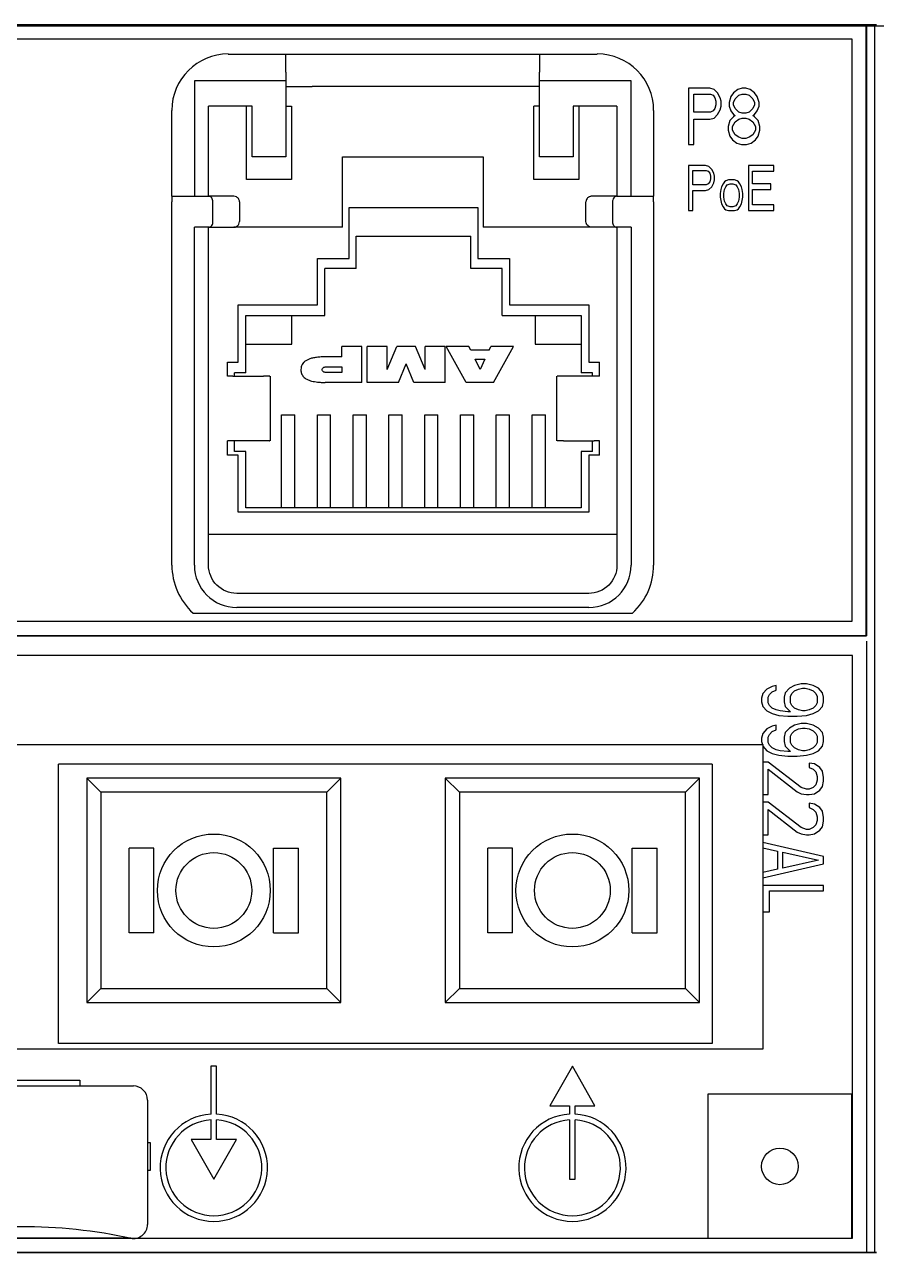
# Model space of a CAD drawing. Header units: millimetres. Extents: x 11355 to 11505, y 8083 to 8171.
# Drawn here: x 11375.146 to 11376.33, y 8103.342 to 8105.05 of the extents above; entities that cross this region are included whole.
import ezdxf

# ---------------------------------------------------------------- set-up
doc = ezdxf.new("R2010")
doc.units = ezdxf.units.MM
for name, color, linetype in [('Elem. Eléctricos - Termomagneticas', 7, 'Continuous'), ('Ordenador de Cables 1U', 7, 'Continuous'), ('SW Siemens Scalance XR324', 7, 'Continuous')]:
    doc.layers.add(name, color=color, linetype=linetype)

# ---------------------------------------------------------------- blocks, each defined once
blk = doc.blocks.new('SW Siemens Scalance XR324')
at = {"layer": 'SW Siemens Scalance XR324'}
for p, q in [((32847.1509, -3475.9849), (32849.5027, -3475.9849)), ((32847.1568, -3475.9849), (32849.5034, -3475.9849)), ((32849.5027, -3476.835), (32849.5027, -3475.9849)), ((32849.5034, -3475.9849), (32849.5034, -3476.8351)), ((32849.5034, -3475.9849), (32849.5152, -3475.9849)), ((32849.5034, -3475.9849), (32849.5172, -3475.9849)), ((32849.5152, -3477.693), (32849.5152, -3475.9849)), ((32849.5152, -3475.9849), (32849.5172, -3475.9849)), ((32847.1706, -3476.0046), (32849.4831, -3476.0046)), ((32849.4831, -3476.0046), (32849.4831, -3476.8153)), ((32848.6158, -3476.026), (32848.6959, -3476.026)), ((32848.6959, -3476.026), (32848.7481, -3476.026)), ((32848.6959, -3476.0514), (32848.6959, -3476.026)), ((32848.7481, -3476.026), (32848.9967, -3476.026)), ((32848.9967, -3476.026), (32849.0489, -3476.026)), ((32849.0489, -3476.026), (32849.129, -3476.026)), ((32849.0489, -3476.0514), (32849.0489, -3476.026)), ((32848.6961, -3476.0514), (32848.6961, -3476.0632)), ((32849.0487, -3476.0632), (32849.0487, -3476.0514)), ((32848.6961, -3476.0632), (32848.5688, -3476.0632)), ((32848.5688, -3476.0632), (32848.5688, -3476.1651)), ((32848.6961, -3476.0632), (32848.6961, -3476.169)), ((32848.6961, -3476.071), (32848.7325, -3476.071)), ((32849.0487, -3476.071), (32849.0123, -3476.071)), ((32849.176, -3476.0632), (32849.0487, -3476.0632)), ((32849.0487, -3476.169), (32849.0487, -3476.0632)), ((32849.176, -3476.1651), (32849.176, -3476.0632)), ((32849.2559, -3476.0734), (32849.2559, -3476.1517)), ((32849.2853, -3476.0734), (32849.2559, -3476.0734)), ((32849.2633, -3476.0817), (32849.2865, -3476.0817)), ((32849.2633, -3476.1067), (32849.2633, -3476.0817)), ((32849.2914, -3476.0751), (32849.2853, -3476.0734)), ((32849.2865, -3476.0817), (32849.2902, -3476.0834)), ((32849.2902, -3476.0834), (32849.2926, -3476.0867)), ((32849.2963, -3476.0801), (32849.2914, -3476.0751)), ((32849.2926, -3476.0867), (32849.2939, -3476.0917)), ((32849.3, -3476.0867), (32849.2963, -3476.0801)), ((32849.3012, -3476.0917), (32849.3, -3476.0867)), ((32849.3147, -3476.0851), (32849.3122, -3476.0934)), ((32849.3184, -3476.0801), (32849.3147, -3476.0851)), ((32849.3245, -3476.0751), (32849.3184, -3476.0801)), ((32849.3184, -3476.0934), (32849.3208, -3476.0884)), ((32849.3208, -3476.0884), (32849.3257, -3476.0834)), ((32849.3306, -3476.0734), (32849.3245, -3476.0751)), ((32849.3257, -3476.0834), (32849.3306, -3476.0817)), ((32849.3355, -3476.0734), (32849.3306, -3476.0734)), ((32849.3306, -3476.0817), (32849.3355, -3476.0817)), ((32849.3416, -3476.0751), (32849.3355, -3476.0734)), ((32849.3355, -3476.0817), (32849.3404, -3476.0834)), ((32849.3404, -3476.0834), (32849.3453, -3476.0884)), ((32849.3477, -3476.0801), (32849.3416, -3476.0751)), ((32849.3453, -3476.0884), (32849.3477, -3476.0934)), ((32849.3514, -3476.0851), (32849.3477, -3476.0801)), ((32849.3539, -3476.0934), (32849.3514, -3476.0851)), ((32848.5375, -3476.1651), (32848.5375, -3476.1043)), ((32848.6491, -3476.0985), (32848.5884, -3476.0985)), ((32848.5884, -3476.1651), (32848.5884, -3476.0985)), ((32848.6413, -3476.2003), (32848.6413, -3476.0985)), ((32848.6491, -3476.169), (32848.6491, -3476.0985)), ((32848.6961, -3476.0985), (32848.704, -3476.0985)), ((32848.704, -3476.0985), (32848.704, -3476.2003)), ((32849.0409, -3476.2003), (32849.0409, -3476.0985)), ((32849.0487, -3476.0985), (32849.0409, -3476.0985)), ((32849.1564, -3476.0985), (32849.0957, -3476.0985)), ((32849.0957, -3476.0985), (32849.0957, -3476.169)), ((32849.1035, -3476.0985), (32849.1035, -3476.2003)), ((32849.1564, -3476.0985), (32849.1564, -3476.1651)), ((32849.2074, -3476.1043), (32849.2074, -3476.1651)), ((32849.2902, -3476.1051), (32849.2865, -3476.1067)), ((32849.2926, -3476.1017), (32849.2902, -3476.1051)), ((32849.2939, -3476.0967), (32849.2926, -3476.1017)), ((32849.2939, -3476.0917), (32849.2939, -3476.0967)), ((32849.2963, -3476.1101), (32849.3, -3476.1034)), ((32849.3, -3476.1034), (32849.3012, -3476.0984)), ((32849.3012, -3476.0984), (32849.3012, -3476.0917)), ((32849.3122, -3476.0934), (32849.3122, -3476.0984)), ((32849.3122, -3476.0984), (32849.3147, -3476.1051)), ((32849.3147, -3476.1051), (32849.3184, -3476.1101)), ((32849.3184, -3476.0967), (32849.3184, -3476.0934)), ((32849.3208, -3476.1017), (32849.3184, -3476.0967)), ((32849.3257, -3476.1067), (32849.3208, -3476.1017)), ((32849.3453, -3476.1017), (32849.3404, -3476.1067)), ((32849.3477, -3476.0967), (32849.3453, -3476.1017)), ((32849.3477, -3476.0934), (32849.3477, -3476.0967)), ((32849.3477, -3476.1101), (32849.3514, -3476.1051)), ((32849.3514, -3476.1051), (32849.3539, -3476.0984)), ((32849.3539, -3476.0984), (32849.3539, -3476.0934)), ((32849.2865, -3476.1067), (32849.2633, -3476.1067)), ((32849.2633, -3476.1167), (32849.2853, -3476.1167)), ((32849.2633, -3476.1517), (32849.2633, -3476.1167)), ((32849.2853, -3476.1167), (32849.2914, -3476.1151)), ((32849.2914, -3476.1151), (32849.2963, -3476.1101)), ((32849.3135, -3476.1184), (32849.311, -3476.1267)), ((32849.3184, -3476.1134), (32849.3135, -3476.1184)), ((32849.3171, -3476.1267), (32849.3208, -3476.1201)), ((32849.3184, -3476.1101), (32849.3208, -3476.1117)), ((32849.3208, -3476.1117), (32849.3184, -3476.1134)), ((32849.3208, -3476.1201), (32849.3257, -3476.1167)), ((32849.3306, -3476.1084), (32849.3257, -3476.1067)), ((32849.3257, -3476.1167), (32849.3306, -3476.1151)), ((32849.3355, -3476.1084), (32849.3306, -3476.1084)), ((32849.3306, -3476.1151), (32849.3355, -3476.1151)), ((32849.3404, -3476.1067), (32849.3355, -3476.1084)), ((32849.3355, -3476.1151), (32849.3404, -3476.1167)), ((32849.3404, -3476.1167), (32849.3453, -3476.1201)), ((32849.3453, -3476.1117), (32849.3477, -3476.1101)), ((32849.3477, -3476.1134), (32849.3453, -3476.1117)), ((32849.3453, -3476.1201), (32849.349, -3476.1267)), ((32849.3526, -3476.1184), (32849.3477, -3476.1134)), ((32849.3551, -3476.1267), (32849.3526, -3476.1184)), ((32849.311, -3476.1267), (32849.311, -3476.1317)), ((32849.311, -3476.1317), (32849.3135, -3476.1401)), ((32849.3135, -3476.1401), (32849.3171, -3476.1451)), ((32849.3171, -3476.1317), (32849.3171, -3476.1267)), ((32849.3208, -3476.1384), (32849.3171, -3476.1317)), ((32849.3257, -3476.1417), (32849.3208, -3476.1384)), ((32849.3453, -3476.1384), (32849.3404, -3476.1417)), ((32849.349, -3476.1317), (32849.3453, -3476.1384)), ((32849.349, -3476.1267), (32849.349, -3476.1317)), ((32849.349, -3476.1451), (32849.3526, -3476.1401)), ((32849.3526, -3476.1401), (32849.3551, -3476.1317)), ((32849.3551, -3476.1317), (32849.3551, -3476.1267)), ((32849.2559, -3476.1517), (32849.2633, -3476.1517)), ((32849.3171, -3476.1451), (32849.3232, -3476.1501)), ((32849.3232, -3476.1501), (32849.3294, -3476.1517)), ((32849.3306, -3476.1434), (32849.3257, -3476.1417)), ((32849.3294, -3476.1517), (32849.3367, -3476.1517)), ((32849.3355, -3476.1434), (32849.3306, -3476.1434)), ((32849.3404, -3476.1417), (32849.3355, -3476.1434)), ((32849.3367, -3476.1517), (32849.3428, -3476.1501)), ((32849.3428, -3476.1501), (32849.349, -3476.1451)), ((32848.5375, -3476.2238), (32848.5375, -3476.1651)), ((32848.5688, -3476.1651), (32848.5688, -3476.2238)), ((32848.6961, -3476.169), (32848.6491, -3476.169)), ((32848.7745, -3476.169), (32848.9703, -3476.169)), ((32848.7745, -3476.2669), (32848.7745, -3476.169)), ((32848.9703, -3476.169), (32848.9703, -3476.2669)), ((32849.0957, -3476.169), (32849.0487, -3476.169)), ((32849.176, -3476.2238), (32849.176, -3476.1651)), ((32849.2074, -3476.1651), (32849.2074, -3476.2238)), ((32849.2559, -3476.1811), (32849.2559, -3476.2438)), ((32849.2794, -3476.1811), (32849.2559, -3476.1811)), ((32849.2618, -3476.1878), (32849.2804, -3476.1878)), ((32849.2618, -3476.2078), (32849.2618, -3476.1878)), ((32849.2843, -3476.1825), (32849.2794, -3476.1811)), ((32849.2804, -3476.1878), (32849.2833, -3476.1891)), ((32849.2833, -3476.1891), (32849.2853, -3476.1918)), ((32849.2882, -3476.1865), (32849.2843, -3476.1825)), ((32849.2853, -3476.1918), (32849.2863, -3476.1958)), ((32849.2912, -3476.1918), (32849.2882, -3476.1865)), ((32849.2922, -3476.1958), (32849.2912, -3476.1918)), ((32849.3392, -3476.1811), (32849.3392, -3476.2438)), ((32849.3744, -3476.1811), (32849.3392, -3476.1811)), ((32849.345, -3476.1891), (32849.3744, -3476.1891)), ((32849.345, -3476.2065), (32849.345, -3476.1891)), ((32849.3744, -3476.1891), (32849.3744, -3476.1811)), ((32848.704, -3476.2003), (32848.6413, -3476.2003)), ((32849.1035, -3476.2003), (32849.0409, -3476.2003)), ((32849.2804, -3476.2078), (32849.2618, -3476.2078)), ((32849.2833, -3476.2065), (32849.2804, -3476.2078)), ((32849.2853, -3476.2038), (32849.2833, -3476.2065)), ((32849.2863, -3476.1998), (32849.2853, -3476.2038)), ((32849.2863, -3476.1958), (32849.2863, -3476.1998)), ((32849.2882, -3476.2105), (32849.2912, -3476.2051)), ((32849.2912, -3476.2051), (32849.2922, -3476.2011)), ((32849.2922, -3476.2011), (32849.2922, -3476.1958)), ((32849.3039, -3476.2065), (32849.3019, -3476.2105)), ((32849.3059, -3476.2038), (32849.3039, -3476.2065)), ((32849.3078, -3476.2025), (32849.3059, -3476.2038)), ((32849.3117, -3476.2011), (32849.3078, -3476.2025)), ((32849.3078, -3476.2105), (32849.3098, -3476.2078)), ((32849.3098, -3476.2078), (32849.3137, -3476.2065)), ((32849.3196, -3476.2011), (32849.3117, -3476.2011)), ((32849.3137, -3476.2065), (32849.3176, -3476.2065)), ((32849.3176, -3476.2065), (32849.3215, -3476.2078)), ((32849.3235, -3476.2025), (32849.3196, -3476.2011)), ((32849.3215, -3476.2078), (32849.3235, -3476.2105)), ((32849.3255, -3476.2038), (32849.3235, -3476.2025)), ((32849.3274, -3476.2065), (32849.3255, -3476.2038)), ((32849.3294, -3476.2105), (32849.3274, -3476.2065)), ((32849.3705, -3476.2065), (32849.345, -3476.2065)), ((32849.3705, -3476.2145), (32849.3705, -3476.2065)), ((32848.5375, -3476.2238), (32848.5891, -3476.2238)), ((32848.6236, -3476.2238), (32848.5891, -3476.2238)), ((32849.1558, -3476.2238), (32849.1212, -3476.2238)), ((32849.1558, -3476.2238), (32849.2074, -3476.2238)), ((32849.2618, -3476.2158), (32849.2794, -3476.2158)), ((32849.2618, -3476.2438), (32849.2618, -3476.2158)), ((32849.2794, -3476.2158), (32849.2843, -3476.2145)), ((32849.2843, -3476.2145), (32849.2882, -3476.2105)), ((32849.301, -3476.2145), (32849.3, -3476.2198)), ((32849.3, -3476.2198), (32849.3, -3476.2251)), ((32849.3, -3476.2251), (32849.3019, -3476.2345)), ((32849.3019, -3476.2105), (32849.301, -3476.2145)), ((32849.3049, -3476.2198), (32849.3059, -3476.2145)), ((32849.3049, -3476.2251), (32849.3049, -3476.2198)), ((32849.3059, -3476.2305), (32849.3049, -3476.2251)), ((32849.3059, -3476.2145), (32849.3078, -3476.2105)), ((32849.3235, -3476.2105), (32849.3255, -3476.2145)), ((32849.3255, -3476.2145), (32849.3264, -3476.2198)), ((32849.3264, -3476.2251), (32849.3255, -3476.2305)), ((32849.3264, -3476.2198), (32849.3264, -3476.2251)), ((32849.3303, -3476.2145), (32849.3294, -3476.2105)), ((32849.3294, -3476.2345), (32849.3313, -3476.2251)), ((32849.3313, -3476.2198), (32849.3303, -3476.2145)), ((32849.3313, -3476.2251), (32849.3313, -3476.2198)), ((32849.345, -3476.2145), (32849.3705, -3476.2145)), ((32849.345, -3476.2358), (32849.345, -3476.2145)), ((32848.5375, -3476.737), (32848.5375, -3476.2317)), ((32848.5946, -3476.2591), (32848.5946, -3476.2317)), ((32848.6315, -3476.2317), (32848.6315, -3476.2591)), ((32848.7839, -3476.2395), (32848.963, -3476.2395)), ((32848.7839, -3476.3102), (32848.7839, -3476.2395)), ((32848.963, -3476.2395), (32848.963, -3476.3102)), ((32849.1133, -3476.2591), (32849.1133, -3476.2317)), ((32849.1502, -3476.2317), (32849.1502, -3476.2591)), ((32849.2074, -3476.2317), (32849.2074, -3476.737)), ((32849.3019, -3476.2345), (32849.3039, -3476.2385)), ((32849.3039, -3476.2385), (32849.3059, -3476.2411)), ((32849.3078, -3476.2345), (32849.3059, -3476.2305)), ((32849.3059, -3476.2411), (32849.3078, -3476.2425)), ((32849.3098, -3476.2371), (32849.3078, -3476.2345)), ((32849.3078, -3476.2425), (32849.3117, -3476.2438)), ((32849.3137, -3476.2385), (32849.3098, -3476.2371)), ((32849.3176, -3476.2385), (32849.3137, -3476.2385)), ((32849.3215, -3476.2371), (32849.3176, -3476.2385)), ((32849.3196, -3476.2438), (32849.3235, -3476.2425)), ((32849.3235, -3476.2345), (32849.3215, -3476.2371)), ((32849.3255, -3476.2305), (32849.3235, -3476.2345)), ((32849.3235, -3476.2425), (32849.3255, -3476.2411)), ((32849.3255, -3476.2411), (32849.3274, -3476.2385)), ((32849.3274, -3476.2385), (32849.3294, -3476.2345)), ((32849.3744, -3476.2358), (32849.345, -3476.2358)), ((32849.3744, -3476.2438), (32849.3744, -3476.2358)), ((32849.2559, -3476.2438), (32849.2618, -3476.2438)), ((32849.3117, -3476.2438), (32849.3196, -3476.2438)), ((32849.3392, -3476.2438), (32849.3744, -3476.2438)), ((32848.5688, -3476.737), (32848.5688, -3476.2669)), ((32848.5891, -3476.2669), (32848.5688, -3476.2669)), ((32848.5884, -3476.737), (32848.5884, -3476.2669)), ((32848.5891, -3476.2669), (32848.6236, -3476.2669)), ((32848.7745, -3476.2669), (32848.6236, -3476.2669)), ((32849.1212, -3476.2669), (32848.9703, -3476.2669)), ((32849.1558, -3476.2669), (32849.1212, -3476.2669)), ((32849.176, -3476.2669), (32849.1558, -3476.2669)), ((32849.1564, -3476.2669), (32849.1564, -3476.737)), ((32849.176, -3476.2669), (32849.176, -3476.737)), ((32848.7938, -3476.2793), (32848.953, -3476.2793)), ((32848.7938, -3476.3241), (32848.7938, -3476.2793)), ((32848.953, -3476.3241), (32848.953, -3476.2793)), ((32848.7401, -3476.3748), (32848.7401, -3476.3102)), ((32848.7401, -3476.3102), (32848.7839, -3476.3102)), ((32848.963, -3476.3102), (32849.0068, -3476.3102)), ((32849.0068, -3476.3102), (32849.0068, -3476.3748)), ((32848.7938, -3476.3241), (32848.75, -3476.3241)), ((32848.75, -3476.3898), (32848.75, -3476.3241)), ((32848.9968, -3476.3241), (32848.953, -3476.3241)), ((32848.9968, -3476.3898), (32848.9968, -3476.3241)), ((32848.6296, -3476.3748), (32848.7401, -3476.3748)), ((32848.6296, -3476.4544), (32848.6296, -3476.3748)), ((32849.0068, -3476.3748), (32849.1172, -3476.3748)), ((32849.1172, -3476.3748), (32849.1172, -3476.4544)), ((32848.6401, -3476.3898), (32848.75, -3476.3898)), ((32848.6401, -3476.4694), (32848.6401, -3476.3898)), ((32848.7043, -3476.4296), (32848.7043, -3476.3898)), ((32848.9968, -3476.3898), (32849.1068, -3476.3898)), ((32849.0426, -3476.3898), (32849.0426, -3476.4296)), ((32849.1068, -3476.3898), (32849.1068, -3476.4694)), ((32848.6401, -3476.4296), (32848.7043, -3476.4296)), ((32849.0426, -3476.4296), (32849.1068, -3476.4296)), ((32848.7737, -3476.4472), (32848.7504, -3476.4472)), ((32848.7737, -3476.4472), (32848.7737, -3476.4326)), ((32848.8015, -3476.4326), (32848.7737, -3476.4326)), ((32848.8015, -3476.4828), (32848.8015, -3476.4326)), ((32848.8367, -3476.4326), (32848.809, -3476.4326)), ((32848.809, -3476.4828), (32848.809, -3476.4326)), ((32848.8367, -3476.465), (32848.8367, -3476.4326)), ((32848.8367, -3476.465), (32848.8504, -3476.4326)), ((32848.876, -3476.4326), (32848.8504, -3476.4326)), ((32848.8898, -3476.465), (32848.876, -3476.4326)), ((32848.8898, -3476.465), (32848.8898, -3476.4326)), ((32848.9174, -3476.4326), (32848.8898, -3476.4326)), ((32848.9174, -3476.4828), (32848.9174, -3476.4326)), ((32848.9469, -3476.4828), (32848.919, -3476.4326)), ((32848.9506, -3476.4326), (32848.919, -3476.4326)), ((32848.9531, -3476.4379), (32848.9506, -3476.4326)), ((32848.9786, -3476.4379), (32848.9531, -3476.4379)), ((32848.9786, -3476.4379), (32848.9811, -3476.4326)), ((32849.0127, -3476.4326), (32848.9811, -3476.4326)), ((32848.9849, -3476.4828), (32849.0127, -3476.4326)), ((32848.6147, -3476.4544), (32848.6296, -3476.4544)), ((32848.6147, -3476.4743), (32848.6147, -3476.4544)), ((32848.7504, -3476.4613), (32848.7737, -3476.4613)), ((32848.7737, -3476.4613), (32848.7737, -3476.4688)), ((32848.8527, -3476.4828), (32848.8632, -3476.4568)), ((32848.8737, -3476.4828), (32848.8632, -3476.4568)), ((32848.966, -3476.465), (32848.9591, -3476.4506)), ((32848.9591, -3476.4506), (32848.9727, -3476.4506)), ((32848.9727, -3476.4506), (32848.966, -3476.465)), ((32849.1172, -3476.4544), (32849.1321, -3476.4544)), ((32849.1321, -3476.4743), (32849.1321, -3476.4544)), ((32848.622, -3476.4743), (32848.6147, -3476.4743)), ((32848.622, -3476.4743), (32848.6648, -3476.4743)), ((32848.6401, -3476.4694), (32848.6247, -3476.4694)), ((32848.6247, -3476.4743), (32848.6247, -3476.4694)), ((32848.6744, -3476.5639), (32848.6744, -3476.4743)), ((32848.7737, -3476.4688), (32848.7504, -3476.4688)), ((32849.0724, -3476.4743), (32849.0724, -3476.5639)), ((32849.1249, -3476.4743), (32849.082, -3476.4743)), ((32849.1222, -3476.4694), (32849.1068, -3476.4694)), ((32849.1222, -3476.4743), (32849.1222, -3476.4694)), ((32849.1321, -3476.4743), (32849.1249, -3476.4743)), ((32848.8015, -3476.4828), (32848.7504, -3476.4828)), ((32848.8527, -3476.4828), (32848.809, -3476.4828)), ((32848.9174, -3476.4828), (32848.8737, -3476.4828)), ((32848.9849, -3476.4828), (32848.9469, -3476.4828)), ((32848.6901, -3476.6574), (32848.6901, -3476.5281)), ((32848.6901, -3476.5281), (32848.7085, -3476.5281)), ((32848.7085, -3476.6574), (32848.7085, -3476.5281)), ((32848.7398, -3476.5281), (32848.7582, -3476.5281)), ((32848.7398, -3476.6574), (32848.7398, -3476.5281)), ((32848.7582, -3476.6574), (32848.7582, -3476.5281)), ((32848.7896, -3476.5281), (32848.808, -3476.5281)), ((32848.7896, -3476.6574), (32848.7896, -3476.5281)), ((32848.808, -3476.6574), (32848.808, -3476.5281)), ((32848.8393, -3476.5281), (32848.8578, -3476.5281)), ((32848.8393, -3476.6574), (32848.8393, -3476.5281)), ((32848.8578, -3476.6574), (32848.8578, -3476.5281)), ((32848.8891, -3476.5281), (32848.9075, -3476.5281)), ((32848.8891, -3476.6574), (32848.8891, -3476.5281)), ((32848.9075, -3476.6574), (32848.9075, -3476.5281)), ((32848.9388, -3476.5281), (32848.9573, -3476.5281)), ((32848.9388, -3476.6574), (32848.9388, -3476.5281)), ((32848.9573, -3476.6574), (32848.9573, -3476.5281)), ((32848.9886, -3476.5281), (32849.007, -3476.5281)), ((32848.9886, -3476.6574), (32848.9886, -3476.5281)), ((32849.007, -3476.6574), (32849.007, -3476.5281)), ((32849.0384, -3476.6574), (32849.0384, -3476.5281)), ((32849.0384, -3476.5281), (32849.0568, -3476.5281)), ((32849.0568, -3476.6574), (32849.0568, -3476.5281)), ((32848.622, -3476.5639), (32848.6147, -3476.5639)), ((32848.6147, -3476.5838), (32848.6147, -3476.5639)), ((32848.6648, -3476.5639), (32848.622, -3476.5639)), ((32848.6247, -3476.5788), (32848.6247, -3476.5639)), ((32849.082, -3476.5639), (32849.1249, -3476.5639)), ((32849.1222, -3476.5788), (32849.1222, -3476.5639)), ((32849.1321, -3476.5639), (32849.1249, -3476.5639)), ((32849.1321, -3476.5838), (32849.1321, -3476.5639)), ((32848.6296, -3476.5838), (32848.6147, -3476.5838)), ((32848.6401, -3476.5788), (32848.6247, -3476.5788)), ((32848.6296, -3476.6634), (32848.6296, -3476.5838)), ((32848.6401, -3476.6574), (32848.6401, -3476.5788)), ((32849.1068, -3476.5788), (32849.1068, -3476.6574)), ((32849.1222, -3476.5788), (32849.1068, -3476.5788)), ((32849.1172, -3476.5838), (32849.1172, -3476.6634)), ((32849.1321, -3476.5838), (32849.1172, -3476.5838)), ((32849.1172, -3476.6634), (32848.6296, -3476.6634)), ((32849.1068, -3476.6574), (32848.6401, -3476.6574)), ((32848.5884, -3476.6939), (32849.1564, -3476.6939)), ((32849.1173, -3476.7762), (32848.6276, -3476.7762)), ((32848.5669, -3476.8036), (32849.1779, -3476.8036)), ((32849.1173, -3476.7958), (32848.6276, -3476.7958)), ((32849.4831, -3476.8153), (32847.1706, -3476.8153)), ((32847.1509, -3476.835), (32849.5027, -3476.835)), ((32847.1568, -3476.8351), (32849.5034, -3476.8351)), ((32849.5034, -3476.8429), (32849.5034, -3477.693)), ((32849.4839, -3476.8625), (32847.1764, -3476.8625)), ((32849.4839, -3477.6734), (32849.4839, -3476.8625)), ((32849.3722, -3476.9057), (32849.3648, -3476.9094)), ((32849.3777, -3476.9044), (32849.3722, -3476.9057)), ((32849.3777, -3476.9107), (32849.3777, -3476.9044)), ((32849.3961, -3476.9082), (32849.3905, -3476.9145)), ((32849.4034, -3476.9044), (32849.3961, -3476.9082)), ((32849.4126, -3476.9019), (32849.4034, -3476.9044)), ((32849.4089, -3476.9094), (32849.4144, -3476.9082)), ((32849.4199, -3476.9019), (32849.4126, -3476.9019)), ((32849.4144, -3476.9082), (32849.4181, -3476.9082)), ((32849.4181, -3476.9082), (32849.4236, -3476.9094)), ((32849.4291, -3476.9044), (32849.4199, -3476.9019)), ((32849.4365, -3476.9082), (32849.4291, -3476.9044)), ((32849.442, -3476.9145), (32849.4365, -3476.9082)), ((32849.3593, -3476.9157), (32849.3575, -3476.922)), ((32849.3575, -3476.922), (32849.3575, -3476.9271)), ((32849.3648, -3476.9094), (32849.3593, -3476.9157)), ((32849.3666, -3476.9208), (32849.3685, -3476.917)), ((32849.3666, -3476.9283), (32849.3666, -3476.9208)), ((32849.3685, -3476.917), (32849.3722, -3476.9132)), ((32849.3722, -3476.9132), (32849.3777, -3476.9107)), ((32849.3905, -3476.9145), (32849.3887, -3476.9208)), ((32849.3887, -3476.9208), (32849.3887, -3476.9271)), ((32849.3979, -3476.9195), (32849.3997, -3476.9157)), ((32849.3979, -3476.9283), (32849.3979, -3476.9195)), ((32849.3997, -3476.9157), (32849.4034, -3476.912)), ((32849.4034, -3476.912), (32849.4089, -3476.9094)), ((32849.4236, -3476.9094), (32849.4291, -3476.912)), ((32849.4291, -3476.912), (32849.4328, -3476.9157)), ((32849.4328, -3476.9157), (32849.4346, -3476.9195)), ((32849.4346, -3476.9195), (32849.4346, -3476.9283)), ((32849.4438, -3476.9208), (32849.442, -3476.9145)), ((32849.4438, -3476.9271), (32849.4438, -3476.9208)), ((32849.3575, -3476.9271), (32849.3593, -3476.9334)), ((32849.3593, -3476.9334), (32849.3648, -3476.9397)), ((32849.3648, -3476.9397), (32849.3722, -3476.9434)), ((32849.3685, -3476.9321), (32849.3666, -3476.9283)), ((32849.3722, -3476.9359), (32849.3685, -3476.9321)), ((32849.3777, -3476.9384), (32849.3722, -3476.9359)), ((32849.3832, -3476.9397), (32849.3777, -3476.9384)), ((32849.3942, -3476.9409), (32849.3832, -3476.9397)), ((32849.3887, -3476.9271), (32849.3905, -3476.9334)), ((32849.3905, -3476.9334), (32849.3979, -3476.9409)), ((32849.3979, -3476.9409), (32849.3942, -3476.9409)), ((32849.3997, -3476.9321), (32849.3979, -3476.9283)), ((32849.4034, -3476.9359), (32849.3997, -3476.9321)), ((32849.4089, -3476.9384), (32849.4034, -3476.9359)), ((32849.4144, -3476.9397), (32849.4089, -3476.9384)), ((32849.4181, -3476.9397), (32849.4144, -3476.9397)), ((32849.4236, -3476.9384), (32849.4181, -3476.9397)), ((32849.4291, -3476.9359), (32849.4236, -3476.9384)), ((32849.4328, -3476.9321), (32849.4291, -3476.9359)), ((32849.4291, -3476.9434), (32849.4365, -3476.9397)), ((32849.4346, -3476.9283), (32849.4328, -3476.9321)), ((32849.4365, -3476.9397), (32849.442, -3476.9334)), ((32849.442, -3476.9334), (32849.4438, -3476.9271)), ((32849.3722, -3476.9434), (32849.3814, -3476.946)), ((32849.3777, -3476.9598), (32849.3722, -3476.9611)), ((32849.3777, -3476.9661), (32849.3777, -3476.9598)), ((32849.3814, -3476.946), (32849.3942, -3476.9472)), ((32849.3942, -3476.9472), (32849.4071, -3476.9472)), ((32849.4034, -3476.9598), (32849.3961, -3476.9636)), ((32849.4126, -3476.9573), (32849.4034, -3476.9598)), ((32849.4071, -3476.9472), (32849.4199, -3476.946)), ((32849.4199, -3476.9573), (32849.4126, -3476.9573)), ((32849.4199, -3476.946), (32849.4291, -3476.9434)), ((32849.4291, -3476.9598), (32849.4199, -3476.9573)), ((32849.4365, -3476.9636), (32849.4291, -3476.9598)), ((32849.3593, -3476.9712), (32849.3575, -3476.9775)), ((32849.3575, -3476.9775), (32849.3575, -3476.9825)), ((32849.3648, -3476.9649), (32849.3593, -3476.9712)), ((32849.3722, -3476.9611), (32849.3648, -3476.9649)), ((32849.3666, -3476.9762), (32849.3685, -3476.9724)), ((32849.3666, -3476.9838), (32849.3666, -3476.9762)), ((32849.3685, -3476.9724), (32849.3722, -3476.9686)), ((32849.3722, -3476.9686), (32849.3777, -3476.9661)), ((32849.3905, -3476.9699), (32849.3887, -3476.9762)), ((32849.3887, -3476.9762), (32849.3887, -3476.9825)), ((32849.3961, -3476.9636), (32849.3905, -3476.9699)), ((32849.3979, -3476.9749), (32849.3997, -3476.9712)), ((32849.3979, -3476.9838), (32849.3979, -3476.9749)), ((32849.3997, -3476.9712), (32849.4034, -3476.9674)), ((32849.4034, -3476.9674), (32849.4089, -3476.9649)), ((32849.4089, -3476.9649), (32849.4144, -3476.9636)), ((32849.4144, -3476.9636), (32849.4181, -3476.9636)), ((32849.4181, -3476.9636), (32849.4236, -3476.9649)), ((32849.4236, -3476.9649), (32849.4291, -3476.9674)), ((32849.4291, -3476.9674), (32849.4328, -3476.9712)), ((32849.4328, -3476.9712), (32849.4346, -3476.9749)), ((32849.4346, -3476.9749), (32849.4346, -3476.9838)), ((32849.442, -3476.9699), (32849.4365, -3476.9636)), ((32849.4438, -3476.9762), (32849.442, -3476.9699)), ((32849.4438, -3476.9825), (32849.4438, -3476.9762)), ((32847.2942, -3476.9863), (32849.3586, -3476.9863)), ((32849.3575, -3476.9825), (32849.3586, -3476.9863)), ((32849.3586, -3476.9863), (32849.3594, -3476.9863)), ((32849.3594, -3476.9863), (32849.3594, -3476.9889)), ((32849.3594, -3476.9889), (32849.3594, -3477.0109)), ((32849.3594, -3476.9889), (32849.3648, -3476.9951)), ((32849.3685, -3476.9875), (32849.3666, -3476.9838)), ((32849.3722, -3476.9913), (32849.3685, -3476.9875)), ((32849.3777, -3476.9938), (32849.3722, -3476.9913)), ((32849.3832, -3476.9951), (32849.3777, -3476.9938)), ((32849.3887, -3476.9825), (32849.3905, -3476.9888)), ((32849.3905, -3476.9888), (32849.3979, -3476.9963)), ((32849.3997, -3476.9875), (32849.3979, -3476.9838)), ((32849.4034, -3476.9913), (32849.3997, -3476.9875)), ((32849.4089, -3476.9938), (32849.4034, -3476.9913)), ((32849.4144, -3476.9951), (32849.4089, -3476.9938)), ((32849.4236, -3476.9938), (32849.4181, -3476.9951)), ((32849.4291, -3476.9913), (32849.4236, -3476.9938)), ((32849.4328, -3476.9875), (32849.4291, -3476.9913)), ((32849.4346, -3476.9838), (32849.4328, -3476.9875)), ((32849.4365, -3476.9951), (32849.442, -3476.9888)), ((32849.442, -3476.9888), (32849.4438, -3476.9825)), ((32849.3666, -3477.0109), (32849.3594, -3477.0109)), ((32849.3594, -3477.0109), (32849.3594, -3477.0668)), ((32849.3648, -3476.9951), (32849.3722, -3476.9989)), ((32849.4126, -3477.0462), (32849.3666, -3477.0109)), ((32849.3722, -3476.9989), (32849.3814, -3477.0014)), ((32849.3814, -3477.0014), (32849.3942, -3477.0026)), ((32849.3942, -3476.9963), (32849.3832, -3476.9951)), ((32849.3979, -3476.9963), (32849.3942, -3476.9963)), ((32849.3942, -3477.0026), (32849.4071, -3477.0026)), ((32849.4071, -3477.0026), (32849.4199, -3477.0014)), ((32849.4181, -3476.9951), (32849.4144, -3476.9951)), ((32849.4199, -3477.0014), (32849.4291, -3476.9989)), ((32849.4291, -3476.9989), (32849.4365, -3476.9951)), ((32848.3798, -3477.4025), (32848.3798, -3477.0138)), ((32849.2888, -3477.0138), (32848.3798, -3477.0138)), ((32849.2888, -3477.0138), (32849.2888, -3477.4025)), ((32849.3666, -3477.0562), (32849.3666, -3477.021)), ((32849.3666, -3477.021), (32849.4071, -3477.0525)), ((32849.431, -3477.0134), (32849.4236, -3477.0122)), ((32849.4236, -3477.0122), (32849.4236, -3477.0184)), ((32849.4236, -3477.0184), (32849.4291, -3477.021)), ((32849.4291, -3477.021), (32849.4328, -3477.0247)), ((32849.4383, -3477.0184), (32849.431, -3477.0134)), ((32849.4328, -3477.0247), (32849.4346, -3477.031)), ((32849.442, -3477.0235), (32849.4383, -3477.0184)), ((32849.4438, -3477.0323), (32849.442, -3477.0235)), ((32848.7725, -3477.0334), (32848.4191, -3477.0334)), ((32848.4191, -3477.0334), (32848.4191, -3477.3455)), ((32848.4191, -3477.0334), (32848.4387, -3477.053)), ((32848.7725, -3477.0334), (32848.7528, -3477.053)), ((32848.7725, -3477.3455), (32848.7725, -3477.0334)), ((32849.2711, -3477.0334), (32848.9177, -3477.0334)), ((32848.9177, -3477.0334), (32848.9177, -3477.3455)), ((32848.9177, -3477.0334), (32848.9374, -3477.053)), ((32849.2711, -3477.0334), (32849.2515, -3477.053)), ((32849.2711, -3477.3455), (32849.2711, -3477.0334)), ((32849.4328, -3477.0424), (32849.4291, -3477.0462)), ((32849.4346, -3477.0361), (32849.4328, -3477.0424)), ((32849.4346, -3477.031), (32849.4346, -3477.0361)), ((32849.4383, -3477.0499), (32849.442, -3477.0449)), ((32849.442, -3477.0449), (32849.4438, -3477.0373)), ((32849.4438, -3477.0373), (32849.4438, -3477.0323)), ((32848.7528, -3477.053), (32848.4387, -3477.053)), ((32848.4387, -3477.053), (32848.4387, -3477.3259)), ((32848.7528, -3477.3259), (32848.7528, -3477.053)), ((32849.2515, -3477.053), (32848.9374, -3477.053)), ((32848.9374, -3477.053), (32848.9374, -3477.3259)), ((32849.2515, -3477.3259), (32849.2515, -3477.053)), ((32849.3594, -3477.0562), (32849.3666, -3477.0562)), ((32849.4071, -3477.0525), (32849.4126, -3477.055)), ((32849.4199, -3477.0487), (32849.4126, -3477.0462)), ((32849.4126, -3477.055), (32849.4199, -3477.0562)), ((32849.4236, -3477.0487), (32849.4199, -3477.0487)), ((32849.4199, -3477.0562), (32849.4236, -3477.0562)), ((32849.4291, -3477.0462), (32849.4236, -3477.0487)), ((32849.4236, -3477.0562), (32849.431, -3477.055)), ((32849.431, -3477.055), (32849.4383, -3477.0499)), ((32849.3666, -3477.0668), (32849.3594, -3477.0668)), ((32849.3594, -3477.0668), (32849.3594, -3477.1121)), ((32849.4126, -3477.102), (32849.3666, -3477.0668)), ((32849.3666, -3477.1121), (32849.3666, -3477.0769)), ((32849.3666, -3477.0769), (32849.4071, -3477.1083)), ((32849.431, -3477.0693), (32849.4236, -3477.068)), ((32849.4236, -3477.068), (32849.4236, -3477.0743)), ((32849.4236, -3477.0743), (32849.4291, -3477.0769)), ((32849.4291, -3477.0769), (32849.4328, -3477.0806)), ((32849.4383, -3477.0743), (32849.431, -3477.0693)), ((32849.442, -3477.0794), (32849.4383, -3477.0743)), ((32849.4438, -3477.0882), (32849.442, -3477.0794)), ((32849.4328, -3477.0806), (32849.4346, -3477.0869)), ((32849.4346, -3477.092), (32849.4328, -3477.0983)), ((32849.4346, -3477.0869), (32849.4346, -3477.092)), ((32849.442, -3477.1008), (32849.4438, -3477.0932)), ((32849.4438, -3477.0932), (32849.4438, -3477.0882)), ((32849.3594, -3477.1121), (32849.3594, -3477.1227)), ((32849.3594, -3477.1121), (32849.3666, -3477.1121)), ((32849.4071, -3477.1083), (32849.4126, -3477.1109)), ((32849.4199, -3477.1046), (32849.4126, -3477.102)), ((32849.4126, -3477.1109), (32849.4199, -3477.1121)), ((32849.4236, -3477.1046), (32849.4199, -3477.1046)), ((32849.4199, -3477.1121), (32849.4236, -3477.1121)), ((32849.4291, -3477.102), (32849.4236, -3477.1046)), ((32849.4236, -3477.1121), (32849.431, -3477.1109)), ((32849.4328, -3477.0983), (32849.4291, -3477.102)), ((32849.431, -3477.1109), (32849.4383, -3477.1058)), ((32849.4383, -3477.1058), (32849.442, -3477.1008)), ((32848.478, -3477.2484), (32848.478, -3477.1306)), ((32848.5082, -3477.1306), (32848.478, -3477.1306)), ((32848.5125, -3477.1306), (32848.5082, -3477.1306)), ((32848.5125, -3477.2484), (32848.5125, -3477.1306)), ((32848.679, -3477.2484), (32848.679, -3477.1306)), ((32848.679, -3477.1306), (32848.6834, -3477.1306)), ((32848.6834, -3477.1306), (32848.7136, -3477.1306)), ((32848.7136, -3477.2484), (32848.7136, -3477.1306)), ((32848.9766, -3477.2484), (32848.9766, -3477.1306)), ((32849.0068, -3477.1306), (32848.9766, -3477.1306)), ((32849.0112, -3477.1306), (32849.0068, -3477.1306)), ((32849.0112, -3477.2484), (32849.0112, -3477.1306)), ((32849.1776, -3477.2484), (32849.1776, -3477.1306)), ((32849.1776, -3477.1306), (32849.182, -3477.1306)), ((32849.182, -3477.1306), (32849.2122, -3477.1306)), ((32849.2122, -3477.2484), (32849.2122, -3477.1306)), ((32849.3594, -3477.1227), (32849.3594, -3477.1302)), ((32849.4438, -3477.1424), (32849.3594, -3477.1227)), ((32849.3594, -3477.1302), (32849.3594, -3477.1646)), ((32849.3594, -3477.1302), (32849.3795, -3477.1348)), ((32849.3795, -3477.1348), (32849.3795, -3477.16)), ((32849.3869, -3477.1361), (32849.4365, -3477.1474)), ((32849.3869, -3477.1587), (32849.3869, -3477.1361)), ((32849.4365, -3477.1474), (32849.3869, -3477.1587)), ((32849.4438, -3477.1524), (32849.4438, -3477.1424)), ((32849.3594, -3477.1721), (32849.4438, -3477.1524)), ((32849.3795, -3477.16), (32849.3594, -3477.1646)), ((32849.3594, -3477.1646), (32849.3594, -3477.1721)), ((32849.3594, -3477.1721), (32849.3594, -3477.1827)), ((32849.4438, -3477.1827), (32849.3594, -3477.1827)), ((32849.3594, -3477.1827), (32849.3594, -3477.2194)), ((32849.3594, -3477.1905), (32849.3594, -3477.4103)), ((32849.3685, -3477.2194), (32849.3685, -3477.1902)), ((32849.3685, -3477.1902), (32849.4438, -3477.1902)), ((32849.4438, -3477.1902), (32849.4438, -3477.1827)), ((32849.3594, -3477.2194), (32849.3685, -3477.2194)), ((32848.5082, -3477.2484), (32848.478, -3477.2484)), ((32848.5125, -3477.2484), (32848.5082, -3477.2484)), ((32848.679, -3477.2484), (32848.6834, -3477.2484)), ((32848.6834, -3477.2484), (32848.7136, -3477.2484)), ((32849.0068, -3477.2484), (32848.9766, -3477.2484)), ((32849.0112, -3477.2484), (32849.0068, -3477.2484)), ((32849.1776, -3477.2484), (32849.182, -3477.2484)), ((32849.182, -3477.2484), (32849.2122, -3477.2484)), ((32848.4191, -3477.3455), (32848.4387, -3477.3259)), ((32848.4387, -3477.3259), (32848.7528, -3477.3259)), ((32848.7725, -3477.3455), (32848.7528, -3477.3259)), ((32848.9177, -3477.3455), (32848.9374, -3477.3259)), ((32848.9374, -3477.3259), (32849.2515, -3477.3259)), ((32849.2711, -3477.3455), (32849.2515, -3477.3259)), ((32848.4191, -3477.3455), (32848.7725, -3477.3455)), ((32848.9177, -3477.3455), (32849.2711, -3477.3455)), ((32849.2888, -3477.4025), (32848.3798, -3477.4025)), ((32849.3594, -3477.4103), (32847.2942, -3477.4103)), ((32848.5997, -3477.434), (32848.5918, -3477.434)), ((32848.5918, -3477.434), (32848.5918, -3477.5007)), ((32848.5997, -3477.5007), (32848.5997, -3477.434)), ((32849.0944, -3477.434), (32849.063, -3477.4889)), ((32849.1258, -3477.4889), (32849.0944, -3477.434)), ((32848.2444, -3477.4535), (32848.4093, -3477.4535)), ((32848.4093, -3477.4535), (32848.4093, -3477.4614)), ((32848.1698, -3477.4614), (32848.4839, -3477.4614)), ((32848.4839, -3477.4614), (32848.4839, -3477.4614)), ((32848.4839, -3477.4614), (32848.4839, -3477.4614)), ((32848.5035, -3477.481), (32848.5035, -3477.6541)), ((32848.5035, -3477.481), (32848.5035, -3477.481)), ((32849.063, -3477.4889), (32849.0905, -3477.4889)), ((32849.0905, -3477.4889), (32849.0905, -3477.5007)), ((32849.0983, -3477.4889), (32849.1258, -3477.4889)), ((32849.0983, -3477.5007), (32849.0983, -3477.4889)), ((32849.4831, -3477.4731), (32849.2829, -3477.4731)), ((32849.2829, -3477.4731), (32849.2829, -3477.6734)), ((32849.4831, -3477.6734), (32849.4831, -3477.4731)), ((32848.5918, -3477.5086), (32848.5918, -3477.5361)), ((32848.5997, -3477.5361), (32848.5997, -3477.5086)), ((32849.0905, -3477.5086), (32849.0905, -3477.591)), ((32849.0983, -3477.591), (32849.0983, -3477.5086)), ((32848.5035, -3477.5399), (32848.5074, -3477.5399)), ((32848.5074, -3477.5399), (32848.5074, -3477.5791)), ((32848.5918, -3477.5361), (32848.5644, -3477.5361)), ((32848.5644, -3477.5361), (32848.5958, -3477.591)), ((32848.5958, -3477.591), (32848.6272, -3477.5361)), ((32848.6272, -3477.5361), (32848.5997, -3477.5361)), ((32848.5074, -3477.5791), (32848.5035, -3477.5791)), ((32849.0905, -3477.591), (32849.0983, -3477.591)), ((32848.5035, -3477.6139), (32848.5035, -3477.6146)), ((32847.1764, -3477.6734), (32849.4839, -3477.6734)), ((32848.4803, -3477.6734), (32848.1734, -3477.6734)), ((32849.2829, -3477.6734), (32849.4831, -3477.6734)), ((32849.5173, -3477.693), (32832.2013, -3477.693)), ((32847.1568, -3477.693), (32849.5034, -3477.693)), ((32849.5152, -3477.693), (32849.5034, -3477.693)), ((32849.5034, -3477.693), (32849.5172, -3477.693)), ((32849.5172, -3477.693), (32849.5152, -3477.693))]:
    blk.add_line(p, q, dxfattribs=at)
for centre, radius in [((32848.5958, -3477.1895), 0.0785), ((32849.0944, -3477.1895), 0.0785), ((32848.5958, -3477.1895), 0.0527), ((32849.0944, -3477.1895), 0.0527), ((32849.383, -3477.5733), 0.0255)]:
    blk.add_circle(centre, radius, dxfattribs=at)
for centre, radius, start, end in [((32848.6158, -3476.1043), 0.0784, 90, 180), ((32849.129, -3476.1043), 0.0784, 0, 90), ((32848.5888, -3476.2287), 0.00491, 32.0753, 87.2018), ((32849.156, -3476.262), 0.00491, 212.0742, 267.2024), ((32848.6276, -3476.737), 0.0901, 180, 227.6575), ((32848.6276, -3476.737), 0.0588, 180, 270), ((32849.1173, -3476.737), 0.0588, 270, 360), ((32849.1173, -3476.737), 0.0901, 312.3425, 0), ((32848.4839, -3477.481), 0.0196, 0, 90), ((32848.5958, -3477.5752), 0.0746, 93.017, 86.983), ((32849.0944, -3477.5752), 0.0746, 93.017, 86.983), ((32848.5958, -3477.5752), 0.0667, 93.3723, 86.6277), ((32849.0944, -3477.5752), 0.0667, 93.3723, 86.6277), ((32848.3268, -3478.3949), 0.7377, 77.8882, 102.1118), ((32848.4839, -3477.6541), 0.0196, 258.0538, 0)]:
    blk.add_arc(centre, radius, start, end, dxfattribs=at)
for points, knots in [([(32849.0123, -3476.071), (32849.0106, -3476.071), (32849.0073, -3476.071), (32849.0019, -3476.071), (32848.9963, -3476.071), (32848.9904, -3476.071), (32848.9812, -3476.071), (32848.9682, -3476.071), (32848.9506, -3476.071), (32848.9319, -3476.071), (32848.9061, -3476.071), (32848.8724, -3476.071), (32848.8387, -3476.071), (32848.8129, -3476.071), (32848.7943, -3476.071), (32848.7767, -3476.071), (32848.7621, -3476.071), (32848.7504, -3476.071), (32848.741, -3476.071), (32848.7354, -3476.071), (32848.7325, -3476.071)], [0, 0, 0, 0, 0.025072, 0.050065, 0.075031, 0.100024, 0.125096, 0.18755, 0.250136, 0.312589, 0.375176, 0.500009, 0.624843, 0.687296, 0.749883, 0.812336, 0.874923, 0.916605, 0.958216, 1, 1, 1, 1]), ([(32848.5884, -3476.2239), (32848.5884, -3476.2226), (32848.5884, -3476.2201), (32848.5884, -3476.216), (32848.5884, -3476.2117), (32848.5884, -3476.2071), (32848.5884, -3476.2023), (32848.5884, -3476.1957), (32848.5884, -3476.187), (32848.5884, -3476.1762), (32848.5884, -3476.1688), (32848.5884, -3476.1651)], [0, 0, 0, 0, 0.084103, 0.167348, 0.250153, 0.33294, 0.416133, 0.50015, 0.667191, 0.832676, 1, 1, 1, 1]), ([(32849.1564, -3476.1651), (32849.1564, -3476.1761), (32849.1564, -3476.1872), (32849.1564, -3476.2074), (32849.1564, -3476.2165), (32849.1564, -3476.2239)], [0, 0, 0, 0, 0.5, 0.5, 1, 1, 1, 1]), ([(32848.5375, -3476.2238), (32848.5375, -3476.2238), (32848.5375, -3476.2247), (32848.5375, -3476.2276), (32848.5375, -3476.2296), (32848.5375, -3476.2317)], [0, 0, 0, 0, 0.5, 0.5, 1, 1, 1, 1]), ([(32848.6315, -3476.2317), (32848.6314, -3476.2311), (32848.6314, -3476.2299), (32848.6307, -3476.228), (32848.6293, -3476.2261), (32848.6269, -3476.2243), (32848.6249, -3476.224), (32848.6236, -3476.2238)], [0, 0, 0, 0, 0.134914, 0.295228, 0.501046, 0.698231, 1, 1, 1, 1]), ([(32849.1212, -3476.2238), (32849.1207, -3476.2239), (32849.1197, -3476.2239), (32849.1182, -3476.2244), (32849.1168, -3476.2251), (32849.1153, -3476.2263), (32849.1138, -3476.2284), (32849.1135, -3476.2305), (32849.1133, -3476.2317)], [0, 0, 0, 0, 0.127479, 0.240625, 0.371618, 0.501288, 0.717062, 1, 1, 1, 1]), ([(32849.1558, -3476.2238), (32849.1554, -3476.2239), (32849.1546, -3476.2239), (32849.1536, -3476.2244), (32849.1529, -3476.2249), (32849.1523, -3476.2255), (32849.1514, -3476.2267), (32849.1504, -3476.2288), (32849.1503, -3476.2308), (32849.1502, -3476.2317)], [0, 0, 0, 0, 0.134141, 0.251498, 0.35178, 0.435003, 0.501435, 0.790806, 1, 1, 1, 1]), ([(32849.2074, -3476.2317), (32849.2074, -3476.2296), (32849.2074, -3476.2276), (32849.2074, -3476.2247), (32849.2074, -3476.2238), (32849.2074, -3476.2238)], [0, 0, 0, 0, 0.5, 0.5, 1, 1, 1, 1]), ([(32848.5891, -3476.2669), (32848.5894, -3476.2669), (32848.5902, -3476.2668), (32848.5912, -3476.2664), (32848.5919, -3476.2658), (32848.5925, -3476.2652), (32848.5934, -3476.264), (32848.5944, -3476.262), (32848.5945, -3476.2599), (32848.5946, -3476.2591)], [0, 0, 0, 0, 0.134141, 0.251498, 0.35178, 0.435003, 0.501435, 0.790806, 1, 1, 1, 1]), ([(32848.6236, -3476.2669), (32848.6242, -3476.2669), (32848.6251, -3476.2668), (32848.6266, -3476.2664), (32848.628, -3476.2657), (32848.6295, -3476.2644), (32848.6311, -3476.2623), (32848.6313, -3476.2603), (32848.6315, -3476.2591)], [0, 0, 0, 0, 0.127479, 0.240625, 0.371618, 0.501288, 0.717062, 1, 1, 1, 1]), ([(32849.1212, -3476.2669), (32849.1191, -3476.2669), (32849.1171, -3476.2661), (32849.1142, -3476.2632), (32849.1133, -3476.2611), (32849.1133, -3476.2591)], [0, 0, 0, 0, 0.5, 0.5, 1, 1, 1, 1]), ([(32848.7504, -3476.4472), (32848.748, -3476.4473), (32848.7436, -3476.4474), (32848.7374, -3476.448), (32848.732, -3476.4491), (32848.7274, -3476.4506), (32848.7236, -3476.4525), (32848.7206, -3476.455), (32848.7184, -3476.4579), (32848.7171, -3476.4613), (32848.717, -3476.4638), (32848.7169, -3476.465)], [0, 0, 0, 0, 0.166127, 0.313451, 0.443029, 0.556411, 0.65591, 0.744927, 0.828156, 0.911279, 1, 1, 1, 1]), ([(32848.7169, -3476.465), (32848.717, -3476.466), (32848.717, -3476.4678), (32848.7178, -3476.4705), (32848.7189, -3476.4729), (32848.7206, -3476.475), (32848.7227, -3476.4769), (32848.7253, -3476.4785), (32848.7284, -3476.4799), (32848.7319, -3476.481), (32848.7359, -3476.4818), (32848.7403, -3476.4824), (32848.7452, -3476.4828), (32848.7486, -3476.4828), (32848.7504, -3476.4828)], [0, 0, 0, 0, 0.067462, 0.131009, 0.192936, 0.255713, 0.321716, 0.392999, 0.471201, 0.557568, 0.653027, 0.758264, 0.873793, 1, 1, 1, 1]), ([(32848.7504, -3476.4688), (32848.75, -3476.4687), (32848.7494, -3476.4687), (32848.7485, -3476.4683), (32848.7476, -3476.4676), (32848.7468, -3476.4665), (32848.7465, -3476.465), (32848.7468, -3476.4635), (32848.7477, -3476.4623), (32848.7489, -3476.4614), (32848.7499, -3476.4613), (32848.7504, -3476.4613)], [0, 0, 0, 0, 0.084925, 0.166497, 0.250394, 0.373872, 0.500317, 0.623771, 0.7502, 0.872914, 1, 1, 1, 1]), ([(32848.6734, -3476.4743), (32848.6736, -3476.4743), (32848.6741, -3476.4743), (32848.6685, -3476.4743), (32848.6648, -3476.4743)], [0, 0, 0, 0, 0.353988, 1, 1, 1, 1]), ([(32849.082, -3476.4743), (32849.0784, -3476.4743), (32849.0727, -3476.4743), (32849.0732, -3476.4743), (32849.0734, -3476.4743)], [0, 0, 0, 0, 0.646012, 1, 1, 1, 1]), ([(32848.6734, -3476.5639), (32848.6736, -3476.5639), (32848.6741, -3476.5639), (32848.6685, -3476.5639), (32848.6648, -3476.5639)], [0, 0, 0, 0, 0.353988, 1, 1, 1, 1]), ([(32849.082, -3476.5639), (32849.0784, -3476.5639), (32849.0727, -3476.5639), (32849.0732, -3476.5639), (32849.0734, -3476.5639)], [0, 0, 0, 0, 0.646012, 1, 1, 1, 1]), ([(32848.6276, -3476.7762), (32848.6173, -3476.7762), (32848.6071, -3476.772), (32848.5926, -3476.7575), (32848.5884, -3476.7473), (32848.5884, -3476.737)], [0, 0, 0, 0, 0.5, 0.5, 1, 1, 1, 1]), ([(32849.1564, -3476.737), (32849.1564, -3476.7473), (32849.1522, -3476.7575), (32849.1377, -3476.772), (32849.1275, -3476.7762), (32849.1173, -3476.7762)], [0, 0, 0, 0, 0.5, 0.5, 1, 1, 1, 1])]:
    blk.add_open_spline(points, degree=3, knots=knots, dxfattribs=at)
for points in [[(32848.5946, -3476.2317), (32848.5946, -3476.2296), (32848.594, -3476.2276), (32848.593, -3476.2261)], [(32849.1502, -3476.2591), (32849.1502, -3476.2612), (32849.1508, -3476.2632), (32849.1518, -3476.2646)]]:
    blk.add_open_spline(points, degree=3, dxfattribs=at)
blk = doc.blocks.new('Ordenador de Cables 1U')
at = {"layer": 'Ordenador de Cables 1U'}
blk.add_line((12.9333, -1.7363), (-4.2738, -1.7363), dxfattribs=at)

msp = doc.modelspace()

# ---------------------------------------------------------------- block references
msp.add_blockref('SW Siemens Scalance XR324', (-21473.1871, 11581.0352))
at = {"layer": 'Elem. Eléctricos - Termomagneticas', "color": 7}
msp.add_blockref('Ordenador de Cables 1U', (11363.4302, 8106.7845), dxfattribs=at)

doc.saveas('drawing.dxf')
